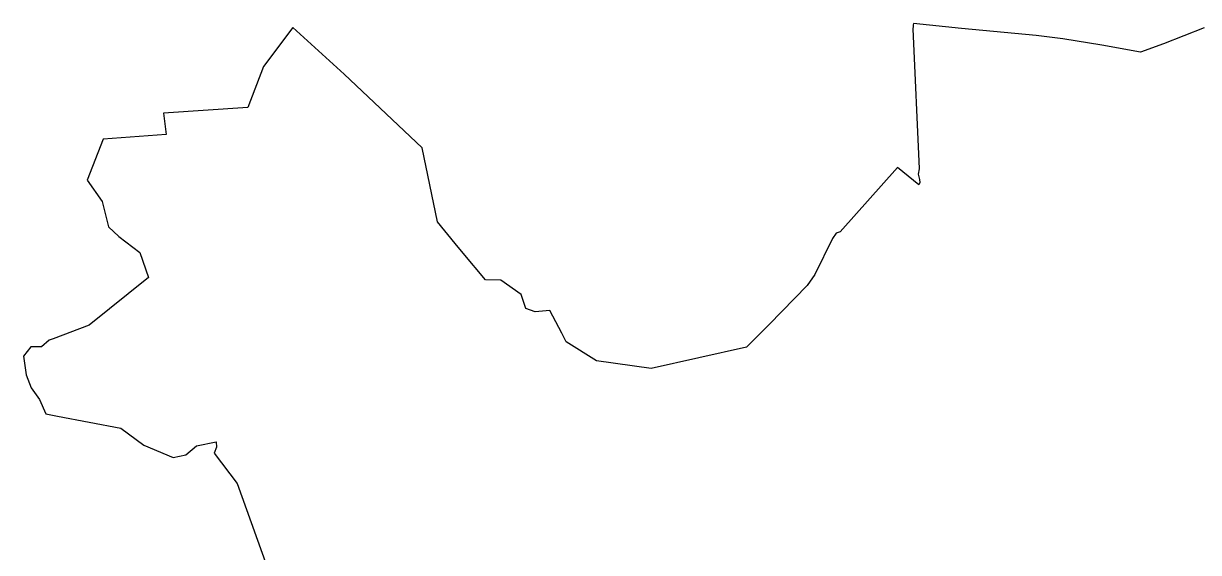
# Model space of a CAD drawing. Header units: metres. Extents: x 255476 to 378809, y 1739479 to 2227865.
# Drawn here: x 307688 to 310628, y 1913078 to 1914402 of the extents above; entities that cross this region are included whole.
import ezdxf

# ---------------------------------------------------------------- set-up
doc = ezdxf.new("R2010")
doc.units = ezdxf.units.M
doc.header["$MEASUREMENT"] = 0
doc.layers.add('DISTRICT BOUNDRY', color=86, linetype='Continuous')

msp = doc.modelspace()

# ---------------------------------------------------------------- linework, layer by layer
at = {"layer": 'DISTRICT BOUNDRY'}
msp.add_polyline3d([(310641.7, 1914391.3, 0), (310540.2, 1914351, 0), (310482.8, 1914329.9, 0), (310385.8, 1914347.5, 0), (310288, 1914363.2, 0), (310221.1, 1914372, 0), (310034.5, 1914389.2, 0), (309914.3, 1914401.8, 0), (309913.3, 1914398.4, 0), (309913.4, 1914394.3, 0), (309912.8, 1914388.4, 0), (309928.4, 1914038.4, 0), (309926, 1914024.5, 0), (309929.5, 1914011.7, 0), (309930.5, 1914004, 0), (309930.6, 1914003.8, 0), (309928, 1913997.9, 0), (309874.2, 1914041.8, 0), (309731, 1913880.5, 0), (309721.2, 1913877.1, 0), (309712, 1913863.4, 0), (309667.4, 1913773.8, 0), (309648.4, 1913746.1, 0), (309553.7, 1913648.3, 0), (309496.4, 1913592.1, 0), (309258.4, 1913538.2, 0), (309121.5, 1913557.4, 0), (309045.4, 1913605.1, 0), (309034.1, 1913626.5, 0), (309004.3, 1913683.2, 0), (308968.2, 1913680.6, 0), (308944.2, 1913688.7, 0), (308932.9, 1913723.8, 0), (308882.3, 1913759.3, 0), (308843.9, 1913760.6, 0), (308787.8, 1913826.8, 0), (308767.3, 1913851.5, 0), (308723.6, 1913905.1, 0), (308685.2, 1914091, 0), (308490.2, 1914274.8, 0), (308361.2, 1914392.2, 0), (308288.3, 1914294.4, 0), (308248.5, 1914191.3, 0), (308038.1, 1914177.7, 0), (308044.9, 1914124.1, 0), (307886.6, 1914112.1, 0), (307846.9, 1914009.7, 0), (307884.6, 1913956, 0), (307899.9, 1913893.3, 0), (307925.9, 1913869.1, 0), (307978.6, 1913828.9, 0), (308000.6, 1913766.1, 0), (307852.1, 1913646.9, 0), (307761.7, 1913613.1, 0), (307752, 1913609.1, 0), (307732.9, 1913592.9, 0), (307706.3, 1913592.7, 0), (307687.5, 1913569.7, 0), (307694.3, 1913523, 0), (307706.4, 1913489.9, 0), (307727.6, 1913460.8, 0), (307743.6, 1913425.1, 0), (307772.9, 1913419.2, 0), (307931.2, 1913389.3, 0), (307988.7, 1913346.4, 0), (308062, 1913315.6, 0), (308093.9, 1913322.1, 0), (308120.4, 1913345, 0), (308170, 1913354.9, 0), (308170.5, 1913342, 0), (308164.2, 1913327, 0), (308222.4, 1913250.9, 0), (308308.2, 1913011.7, 0)], dxfattribs=at)

doc.saveas('drawing.dxf')
